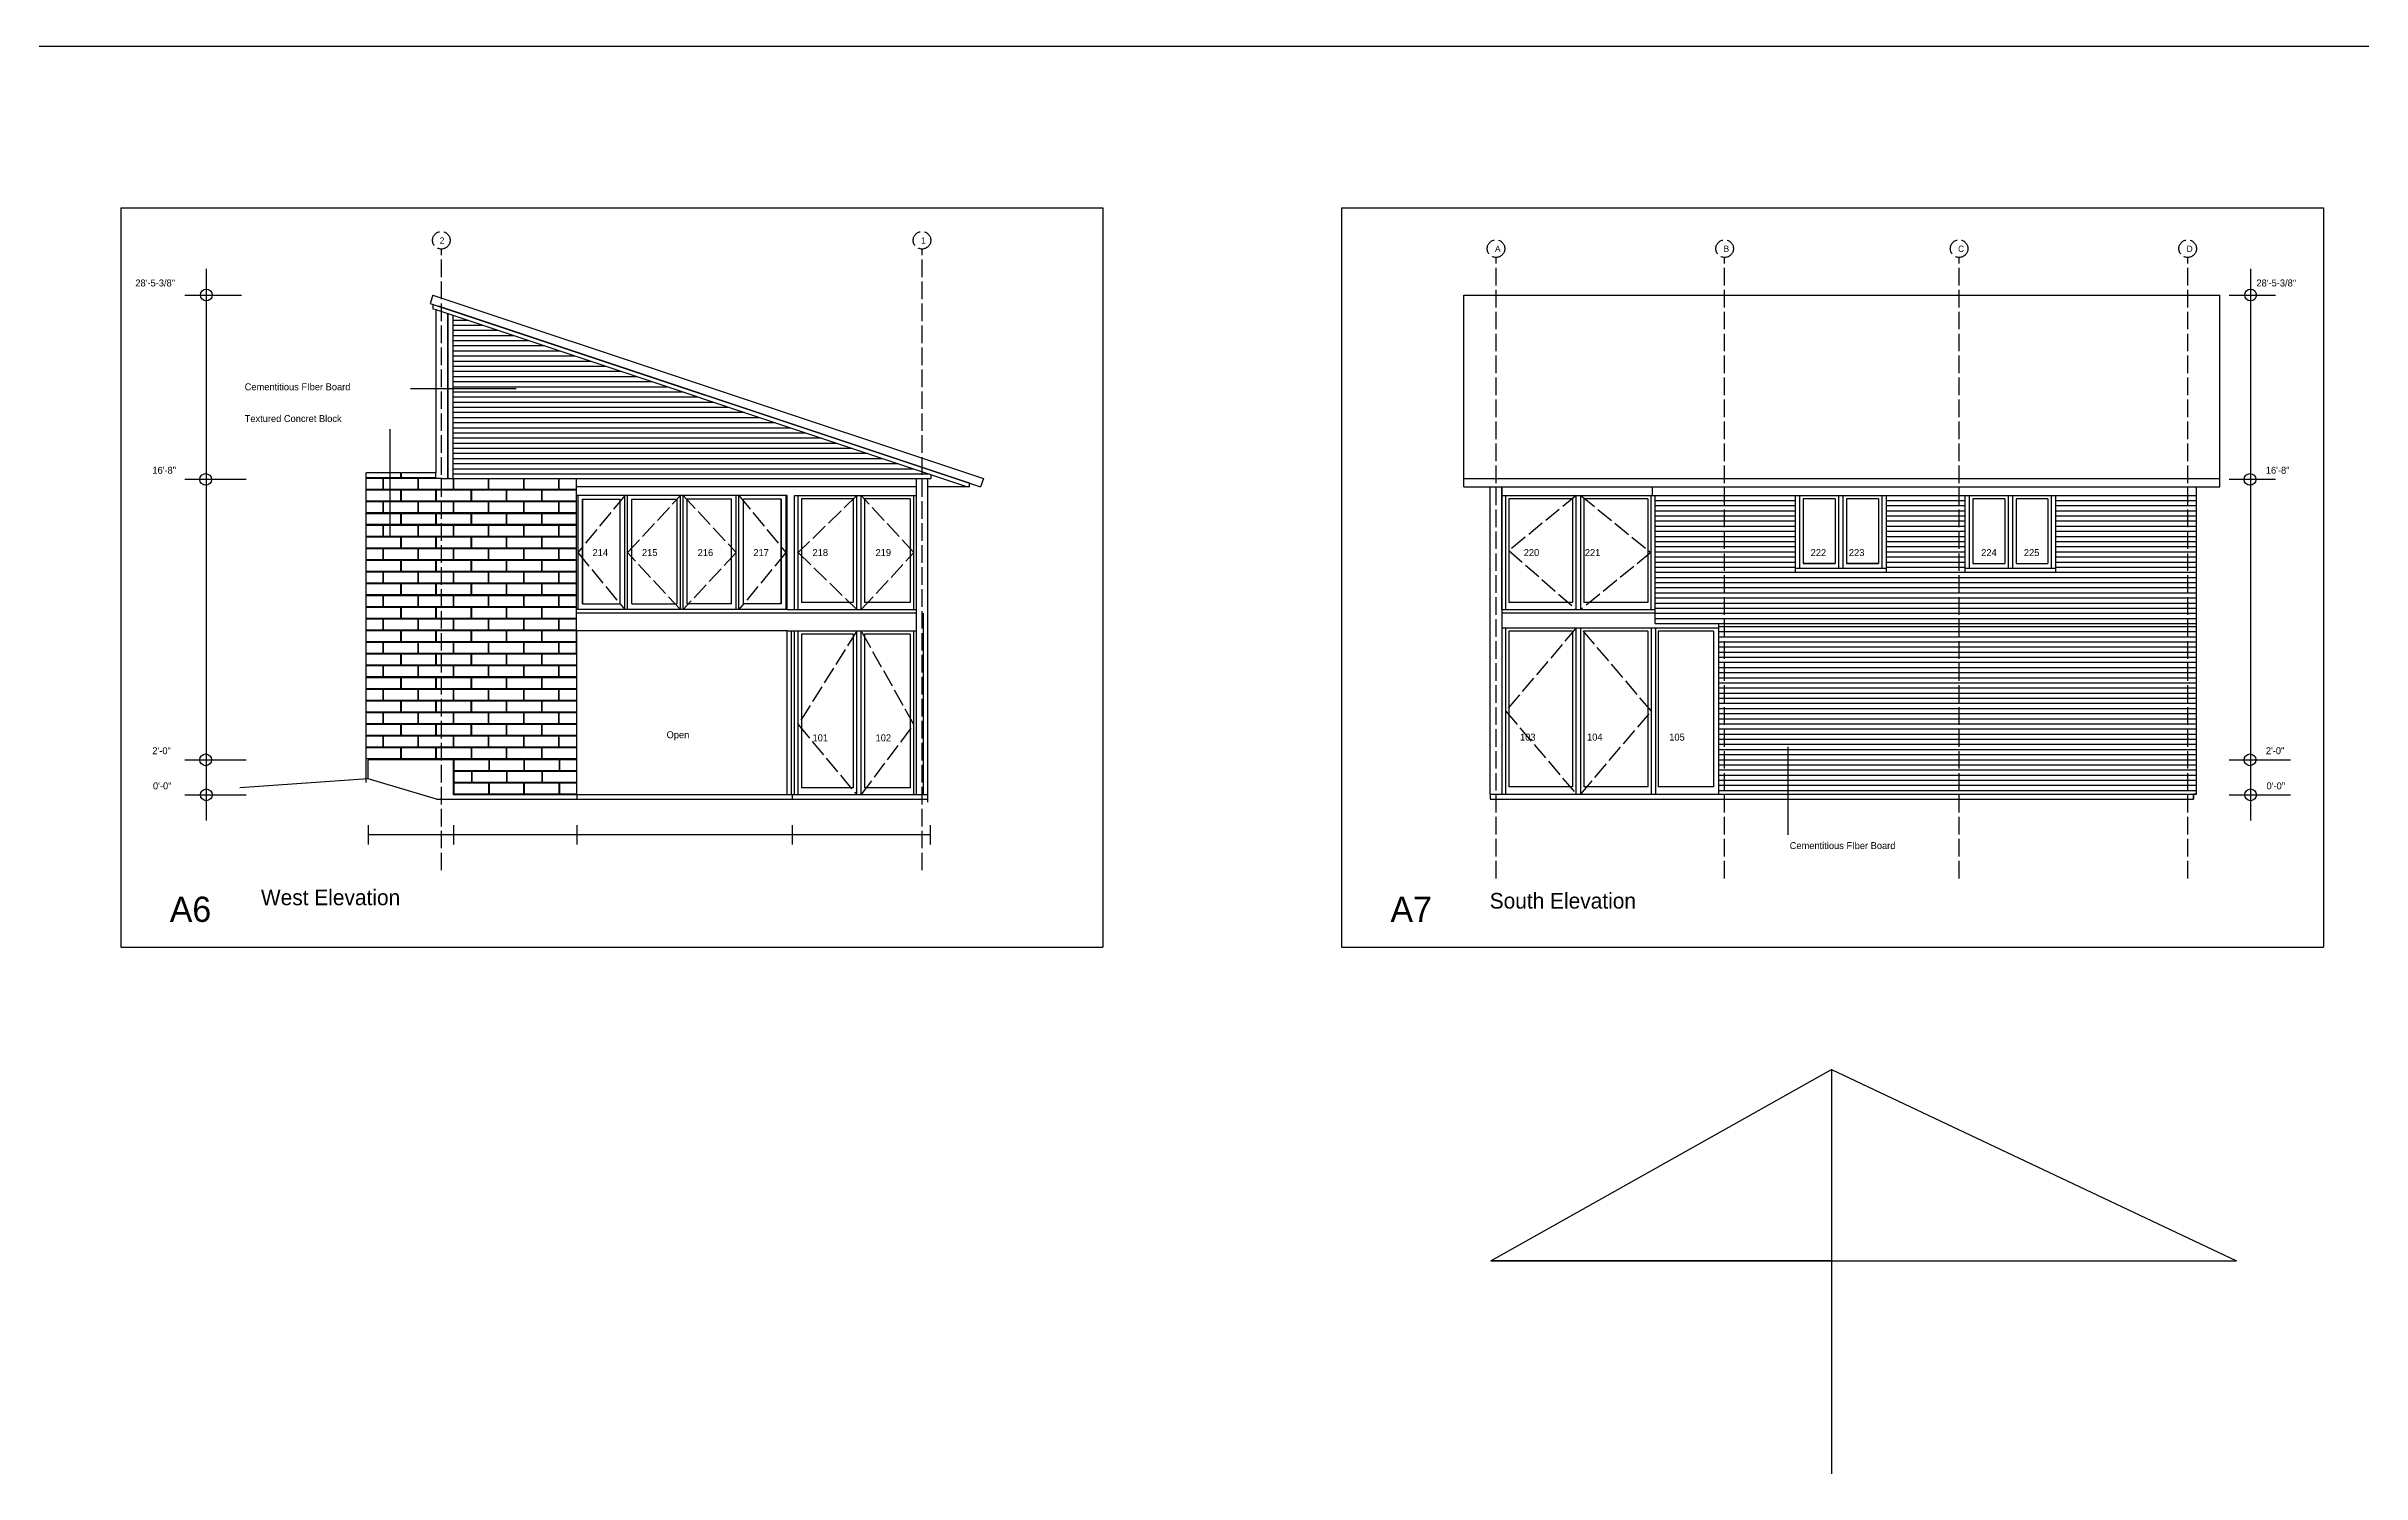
# Model space of a CAD drawing. Header units: inches. Extents: x 1267 to 6358, y -2516 to 4336.
# Drawn here: x 3754 to 5334, y 364 to 1339 of the extents above; entities that cross this region are included whole.
import ezdxf

# ---------------------------------------------------------------- set-up
doc = ezdxf.new("R2010")
doc.units = ezdxf.units.IN
doc.header["$MEASUREMENT"] = 0
doc.linetypes.add('ACAD_ISO02W100', pattern=[15, 12, -3])
for name, color, linetype in [('blocks', 251, 'Continuous'), ('const', 7, 'Continuous'), ('e1', 7, 'Continuous'), ('e2', 251, 'Continuous'), ('glassSwing', 172, 'ACAD_ISO02W100'), ('grid', 252, 'ACAD_ISO02W100'), ('walls', 7, 'Continuous')]:
    doc.layers.add(name, color=color, linetype=linetype)

msp = doc.modelspace()

# ---------------------------------------------------------------- linework, layer by layer
for p, q in [((3804.6, 1228.4), (4474.8, 1228.4)), ((3804.6, 1228.4), (3804.6, 723.4)), ((4474.8, 1228.4), (4474.8, 723.4)), ((4637.6, 1228.4), (5307.7, 1228.4)), ((4637.6, 1228.4), (4637.6, 723.4)), ((5307.7, 1228.4), (5307.7, 723.4)), ((4739, 828), (4739, 824.5)), ((5219, 824.5), (5219, 828)), ((3804.6, 723.4), (4474.8, 723.4)), ((4637.6, 723.4), (5307.7, 723.4))]:
    msp.add_line(p, q)
at = {"layer": 'blocks'}
for p, q in [((3995.6, 1044), (3972.1, 1044)), ((3983.3, 1043.5), (3972.1, 1043.5)), ((3983.3, 1043.5), (3983.3, 1036)), ((3983.8, 1036), (3983.8, 1043.5)), ((4007.3, 1043.5), (3983.8, 1043.5)), ((3995.6, 1044), (3995.6, 1047.5)), ((3996.1, 1044), (3996.1, 1047.5)), ((4019.6, 1044), (3996.1, 1044)), ((4007.3, 1043.5), (4007.3, 1036)), ((4007.8, 1036), (4007.8, 1043.5)), ((4023.3, 1043.5), (4007.8, 1043.5)), ((4019.6, 1044), (4019.6, 1047.5)), ((4031.3, 1043.5), (4031.3, 1036)), ((4031.8, 1036), (4031.8, 1043.5)), ((4055.3, 1043.5), (4055.3, 1036)), ((4055.8, 1036), (4055.8, 1043.5)), ((4079.3, 1043.5), (4079.3, 1036)), ((4079.8, 1036), (4079.8, 1043.5)), ((4103.3, 1043.5), (4103.3, 1036)), ((4103.8, 1036), (4103.8, 1043.5)), ((3983.3, 1036), (3972.1, 1036)), ((3995.6, 1035.5), (3972.1, 1035.5)), ((3995.6, 1028), (3972.1, 1028)), ((3983.3, 1027.5), (3972.1, 1027.5)), ((3983.3, 1027.5), (3983.3, 1020)), ((4007.3, 1036), (3983.8, 1036)), ((3983.8, 1020), (3983.8, 1027.5)), ((4007.3, 1027.5), (3983.8, 1027.5)), ((3995.6, 1028), (3995.6, 1035.5)), ((3996.1, 1028), (3996.1, 1035.5)), ((4019.6, 1035.5), (3996.1, 1035.5)), ((4019.6, 1028), (3996.1, 1028)), ((4007.3, 1027.5), (4007.3, 1020)), ((4031.3, 1036), (4007.8, 1036)), ((4031.3, 1027.5), (4007.8, 1027.5)), ((4007.8, 1020), (4007.8, 1027.5)), ((4019.6, 1028), (4019.6, 1035.5)), ((4043.6, 1035.5), (4020.1, 1035.5)), ((4020.1, 1028), (4020.1, 1035.5)), ((4043.6, 1028), (4020.1, 1028)), ((4031.3, 1027.5), (4031.3, 1020)), ((4055.3, 1036), (4031.8, 1036)), ((4031.8, 1020), (4031.8, 1027.5)), ((4055.3, 1027.5), (4031.8, 1027.5)), ((4043.6, 1028), (4043.6, 1035.5)), ((4044.1, 1028), (4044.1, 1035.5)), ((4067.6, 1035.5), (4044.1, 1035.5)), ((4067.6, 1028), (4044.1, 1028)), ((4055.3, 1027.5), (4055.3, 1020)), ((4079.3, 1036), (4055.8, 1036)), ((4079.3, 1027.5), (4055.8, 1027.5)), ((4055.8, 1020), (4055.8, 1027.5)), ((4067.6, 1035.5), (4067.6, 1028)), ((4091.6, 1035.5), (4068.1, 1035.5)), ((4068.1, 1028), (4068.1, 1035.5)), ((4091.6, 1028), (4068.1, 1028)), ((4079.3, 1027.5), (4079.3, 1020)), ((4103.3, 1036), (4079.8, 1036)), ((4103.3, 1027.5), (4079.8, 1027.5)), ((4079.8, 1020), (4079.8, 1027.5)), ((4091.6, 1035.5), (4091.6, 1028)), ((4092.1, 1028), (4092.1, 1035.5)), ((4115.6, 1035.5), (4092.1, 1035.5)), ((4115.6, 1028), (4092.1, 1028)), ((4103.3, 1027.5), (4103.3, 1020)), ((4115.6, 1036), (4103.8, 1036)), ((4115.6, 1027.5), (4103.8, 1027.5)), ((4103.8, 1020), (4103.8, 1027.5)), ((3983.3, 1020), (3972.1, 1020)), ((3995.6, 1019.5), (3972.1, 1019.5)), ((3995.6, 1012), (3972.1, 1012)), ((3983.3, 1011.5), (3972.1, 1011.5)), ((3983.3, 1011.5), (3983.3, 1004)), ((4007.3, 1020), (3983.8, 1020)), ((3983.8, 1004), (3983.8, 1011.5)), ((4007.3, 1011.5), (3983.8, 1011.5)), ((3995.6, 1012), (3995.6, 1019.5)), ((3996.1, 1012), (3996.1, 1019.5)), ((4019.6, 1019.5), (3996.1, 1019.5)), ((4019.6, 1012), (3996.1, 1012)), ((4007.3, 1011.5), (4007.3, 1004)), ((4031.3, 1020), (4007.8, 1020)), ((4031.3, 1011.5), (4007.8, 1011.5)), ((4007.8, 1004), (4007.8, 1011.5)), ((4019.6, 1012), (4019.6, 1019.5)), ((4043.6, 1019.5), (4020.1, 1019.5)), ((4020.1, 1012), (4020.1, 1019.5)), ((4043.6, 1012), (4020.1, 1012)), ((4031.3, 1011.5), (4031.3, 1004)), ((4055.3, 1020), (4031.8, 1020)), ((4031.8, 1004), (4031.8, 1011.5)), ((4055.3, 1011.5), (4031.8, 1011.5)), ((4043.6, 1012), (4043.6, 1019.5)), ((4044.1, 1012), (4044.1, 1019.5)), ((4067.6, 1019.5), (4044.1, 1019.5)), ((4067.6, 1012), (4044.1, 1012)), ((4055.3, 1011.5), (4055.3, 1004)), ((4079.3, 1020), (4055.8, 1020)), ((4079.3, 1011.5), (4055.8, 1011.5)), ((4055.8, 1004), (4055.8, 1011.5)), ((4067.6, 1019.5), (4067.6, 1012)), ((4091.6, 1019.5), (4068.1, 1019.5)), ((4068.1, 1012), (4068.1, 1019.5)), ((4091.6, 1012), (4068.1, 1012)), ((4079.3, 1011.5), (4079.3, 1004)), ((4103.3, 1020), (4079.8, 1020)), ((4103.3, 1011.5), (4079.8, 1011.5)), ((4079.8, 1004), (4079.8, 1011.5)), ((4091.6, 1019.5), (4091.6, 1012)), ((4092.1, 1012), (4092.1, 1019.5)), ((4115.6, 1019.5), (4092.1, 1019.5)), ((4115.6, 1012), (4092.1, 1012)), ((4103.3, 1011.5), (4103.3, 1004)), ((4115.6, 1020), (4103.8, 1020)), ((4115.6, 1011.5), (4103.8, 1011.5)), ((4103.8, 1004), (4103.8, 1011.5)), ((3983.3, 1004), (3972.1, 1004)), ((3995.6, 1003.5), (3972.1, 1003.5)), ((3995.6, 996), (3972.1, 996)), ((3983.3, 995.5), (3972.1, 995.5)), ((3983.3, 995.5), (3983.3, 988)), ((4007.3, 1004), (3983.8, 1004)), ((3983.8, 988), (3983.8, 995.5)), ((4007.3, 995.5), (3983.8, 995.5)), ((3995.6, 996), (3995.6, 1003.5)), ((3996.1, 996), (3996.1, 1003.5)), ((4019.6, 1003.5), (3996.1, 1003.5)), ((4019.6, 996), (3996.1, 996)), ((4007.3, 995.5), (4007.3, 988)), ((4031.3, 1004), (4007.8, 1004)), ((4031.3, 995.5), (4007.8, 995.5)), ((4007.8, 988), (4007.8, 995.5)), ((4019.6, 996), (4019.6, 1003.5)), ((4043.6, 1003.5), (4020.1, 1003.5)), ((4020.1, 996), (4020.1, 1003.5)), ((4043.6, 996), (4020.1, 996)), ((4031.3, 995.5), (4031.3, 988)), ((4055.3, 1004), (4031.8, 1004)), ((4031.8, 988), (4031.8, 995.5)), ((4055.3, 995.5), (4031.8, 995.5)), ((4043.6, 996), (4043.6, 1003.5)), ((4044.1, 996), (4044.1, 1003.5)), ((4067.6, 1003.5), (4044.1, 1003.5)), ((4067.6, 996), (4044.1, 996)), ((4055.3, 995.5), (4055.3, 988)), ((4079.3, 1004), (4055.8, 1004)), ((4079.3, 995.5), (4055.8, 995.5)), ((4055.8, 988), (4055.8, 995.5)), ((4067.6, 1003.5), (4067.6, 996)), ((4068.1, 996), (4068.1, 1003.5)), ((4091.6, 1003.5), (4068.1, 1003.5)), ((4091.6, 996), (4068.1, 996)), ((4079.3, 995.5), (4079.3, 988)), ((4103.3, 1004), (4079.8, 1004)), ((4103.3, 995.5), (4079.8, 995.5)), ((4079.8, 988), (4079.8, 995.5)), ((4091.6, 1003.5), (4091.6, 996)), ((4092.1, 996), (4092.1, 1003.5)), ((4115.6, 1003.5), (4092.1, 1003.5)), ((4115.6, 996), (4092.1, 996)), ((4103.3, 995.5), (4103.3, 988)), ((4115.6, 1004), (4103.8, 1004)), ((4115.6, 995.5), (4103.8, 995.5)), ((4103.8, 988), (4103.8, 995.5)), ((3983.3, 988), (3972.1, 988)), ((3995.6, 987.5), (3972.1, 987.5)), ((3995.6, 980), (3972.1, 980)), ((4007.3, 988), (3983.8, 988)), ((3995.6, 980), (3995.6, 987.5)), ((3996.1, 980), (3996.1, 987.5)), ((4019.6, 987.5), (3996.1, 987.5)), ((4019.6, 980), (3996.1, 980)), ((4031.3, 988), (4007.8, 988)), ((4019.6, 980), (4019.6, 987.5)), ((4043.6, 987.5), (4020.1, 987.5)), ((4020.1, 980), (4020.1, 987.5)), ((4043.6, 980), (4020.1, 980)), ((4055.3, 988), (4031.8, 988)), ((4043.6, 980), (4043.6, 987.5)), ((4044.1, 980), (4044.1, 987.5)), ((4067.6, 987.5), (4044.1, 987.5)), ((4067.6, 980), (4044.1, 980)), ((4079.3, 988), (4055.8, 988)), ((4067.6, 987.5), (4067.6, 980)), ((4091.6, 987.5), (4068.1, 987.5)), ((4068.1, 980), (4068.1, 987.5)), ((4091.6, 980), (4068.1, 980)), ((4103.3, 988), (4079.8, 988)), ((4091.6, 987.5), (4091.6, 980)), ((4092.1, 980), (4092.1, 987.5)), ((4115.6, 987.5), (4092.1, 987.5)), ((4115.6, 980), (4092.1, 980)), ((4115.6, 988), (4103.8, 988)), ((3983.3, 979.5), (3972.1, 979.5)), ((3983.3, 972), (3972.1, 972)), ((3995.6, 971.5), (3972.1, 971.5)), ((3995.6, 964), (3972.1, 964)), ((3983.3, 979.5), (3983.3, 972)), ((3983.8, 972), (3983.8, 979.5)), ((4007.3, 979.5), (3983.8, 979.5)), ((4007.3, 972), (3983.8, 972)), ((3995.6, 964), (3995.6, 971.5)), ((4019.6, 971.5), (3996.1, 971.5)), ((3996.1, 964), (3996.1, 971.5)), ((4019.6, 964), (3996.1, 964)), ((4007.3, 979.5), (4007.3, 972)), ((4031.3, 979.5), (4007.8, 979.5)), ((4007.8, 972), (4007.8, 979.5)), ((4031.3, 972), (4007.8, 972)), ((4019.6, 964), (4019.6, 971.5)), ((4043.6, 971.5), (4020.1, 971.5)), ((4020.1, 964), (4020.1, 971.5)), ((4043.6, 964), (4020.1, 964)), ((4031.3, 979.5), (4031.3, 972)), ((4031.8, 972), (4031.8, 979.5)), ((4055.3, 979.5), (4031.8, 979.5)), ((4055.3, 972), (4031.8, 972)), ((4043.6, 964), (4043.6, 971.5)), ((4067.6, 971.5), (4044.1, 971.5)), ((4044.1, 964), (4044.1, 971.5)), ((4067.6, 964), (4044.1, 964)), ((4055.3, 979.5), (4055.3, 972)), ((4079.3, 979.5), (4055.8, 979.5)), ((4055.8, 972), (4055.8, 979.5)), ((4079.3, 972), (4055.8, 972)), ((4067.6, 971.5), (4067.6, 964)), ((4091.6, 971.5), (4068.1, 971.5)), ((4068.1, 964), (4068.1, 971.5)), ((4091.6, 964), (4068.1, 964)), ((4079.3, 979.5), (4079.3, 972)), ((4103.3, 979.5), (4079.8, 979.5)), ((4079.8, 972), (4079.8, 979.5)), ((4103.3, 972), (4079.8, 972)), ((4091.6, 971.5), (4091.6, 964)), ((4115.6, 971.5), (4092.1, 971.5)), ((4092.1, 964), (4092.1, 971.5)), ((4115.6, 964), (4092.1, 964)), ((4103.3, 979.5), (4103.3, 972)), ((4115.6, 979.5), (4103.8, 979.5)), ((4103.8, 972), (4103.8, 979.5)), ((4115.6, 972), (4103.8, 972)), ((3983.3, 963.5), (3972.1, 963.5)), ((3983.3, 956), (3972.1, 956)), ((3995.6, 955.5), (3972.1, 955.5)), ((3983.3, 963.5), (3983.3, 956)), ((3983.8, 956), (3983.8, 963.5)), ((4007.3, 963.5), (3983.8, 963.5)), ((4007.3, 956), (3983.8, 956)), ((3995.6, 948), (3995.6, 955.5)), ((3996.1, 948), (3996.1, 955.5)), ((4019.6, 955.5), (3996.1, 955.5)), ((4007.3, 963.5), (4007.3, 956)), ((4031.3, 963.5), (4007.8, 963.5)), ((4007.8, 956), (4007.8, 963.5)), ((4031.3, 956), (4007.8, 956)), ((4019.6, 948), (4019.6, 955.5)), ((4043.6, 955.5), (4020.1, 955.5)), ((4020.1, 948), (4020.1, 955.5)), ((4031.3, 963.5), (4031.3, 956)), ((4031.8, 956), (4031.8, 963.5)), ((4055.3, 963.5), (4031.8, 963.5)), ((4055.3, 956), (4031.8, 956)), ((4043.6, 948), (4043.6, 955.5)), ((4044.1, 948), (4044.1, 955.5)), ((4067.6, 955.5), (4044.1, 955.5)), ((4055.3, 963.5), (4055.3, 956)), ((4079.3, 963.5), (4055.8, 963.5)), ((4055.8, 956), (4055.8, 963.5)), ((4079.3, 956), (4055.8, 956)), ((4067.6, 955.5), (4067.6, 948)), ((4091.6, 955.5), (4068.1, 955.5)), ((4068.1, 948), (4068.1, 955.5)), ((4079.3, 963.5), (4079.3, 956)), ((4103.3, 963.5), (4079.8, 963.5)), ((4079.8, 956), (4079.8, 963.5)), ((4103.3, 956), (4079.8, 956)), ((4091.6, 955.5), (4091.6, 948)), ((4092.1, 948), (4092.1, 955.5)), ((4115.6, 955.5), (4092.1, 955.5)), ((4103.3, 963.5), (4103.3, 956)), ((4115.6, 963.5), (4103.8, 963.5)), ((4103.8, 956), (4103.8, 963.5)), ((4115.6, 956), (4103.8, 956)), ((3995.6, 948), (3972.1, 948)), ((3983.3, 947.5), (3972.1, 947.5)), ((3983.3, 940), (3972.1, 940)), ((3995.6, 939.5), (3972.1, 939.5)), ((3983.3, 947.5), (3983.3, 940)), ((3983.8, 940), (3983.8, 947.5)), ((4007.3, 947.5), (3983.8, 947.5)), ((4007.3, 940), (3983.8, 940)), ((3995.6, 932), (3995.6, 939.5)), ((4019.6, 948), (3996.1, 948)), ((3996.1, 932), (3996.1, 939.5)), ((4019.6, 939.5), (3996.1, 939.5)), ((4007.3, 947.5), (4007.3, 940)), ((4031.3, 947.5), (4007.8, 947.5)), ((4007.8, 940), (4007.8, 947.5)), ((4031.3, 940), (4007.8, 940)), ((4019.6, 932), (4019.6, 939.5)), ((4043.6, 948), (4020.1, 948)), ((4043.6, 939.5), (4020.1, 939.5)), ((4020.1, 932), (4020.1, 939.5)), ((4031.3, 947.5), (4031.3, 940)), ((4031.8, 940), (4031.8, 947.5)), ((4055.3, 947.5), (4031.8, 947.5)), ((4055.3, 940), (4031.8, 940)), ((4043.6, 932), (4043.6, 939.5)), ((4067.6, 948), (4044.1, 948)), ((4044.1, 932), (4044.1, 939.5)), ((4067.6, 939.5), (4044.1, 939.5)), ((4055.3, 947.5), (4055.3, 940)), ((4055.8, 940), (4055.8, 947.5)), ((4079.3, 947.5), (4055.8, 947.5)), ((4079.3, 940), (4055.8, 940)), ((4067.6, 939.5), (4067.6, 932)), ((4091.6, 948), (4068.1, 948)), ((4068.1, 932), (4068.1, 939.5)), ((4091.6, 939.5), (4068.1, 939.5)), ((4079.3, 947.5), (4079.3, 940)), ((4103.3, 947.5), (4079.8, 947.5)), ((4079.8, 940), (4079.8, 947.5)), ((4103.3, 940), (4079.8, 940)), ((4091.6, 939.5), (4091.6, 932)), ((4115.6, 948), (4092.1, 948)), ((4092.1, 932), (4092.1, 939.5)), ((4115.6, 939.5), (4092.1, 939.5)), ((4103.3, 947.5), (4103.3, 940)), ((4103.8, 940), (4103.8, 947.5)), ((4115.6, 947.5), (4103.8, 947.5)), ((4115.6, 940), (4103.8, 940)), ((3995.6, 932), (3972.1, 932)), ((3983.3, 931.5), (3972.1, 931.5)), ((3983.3, 924), (3972.1, 924)), ((3995.6, 923.5), (3972.1, 923.5)), ((3983.3, 931.5), (3983.3, 924)), ((4007.3, 931.5), (3983.8, 931.5)), ((3983.8, 924), (3983.8, 931.5)), ((4007.3, 924), (3983.8, 924)), ((3995.6, 916), (3995.6, 923.5)), ((4019.6, 932), (3996.1, 932)), ((3996.1, 916), (3996.1, 923.5)), ((4019.6, 923.5), (3996.1, 923.5)), ((4007.3, 931.5), (4007.3, 924)), ((4007.8, 924), (4007.8, 931.5)), ((4031.3, 931.5), (4007.8, 931.5)), ((4031.3, 924), (4007.8, 924)), ((4019.6, 916), (4019.6, 923.5)), ((4043.6, 932), (4020.1, 932)), ((4020.1, 916), (4020.1, 923.5)), ((4043.6, 923.5), (4020.1, 923.5)), ((4031.3, 931.5), (4031.3, 924)), ((4055.3, 931.5), (4031.8, 931.5)), ((4031.8, 924), (4031.8, 931.5)), ((4055.3, 924), (4031.8, 924)), ((4043.6, 916), (4043.6, 923.5)), ((4067.6, 932), (4044.1, 932)), ((4044.1, 916), (4044.1, 923.5)), ((4067.6, 923.5), (4044.1, 923.5)), ((4055.3, 931.5), (4055.3, 924)), ((4079.3, 931.5), (4055.8, 931.5)), ((4055.8, 924), (4055.8, 931.5)), ((4079.3, 924), (4055.8, 924)), ((4067.6, 923.5), (4067.6, 916)), ((4091.6, 932), (4068.1, 932)), ((4068.1, 916), (4068.1, 923.5)), ((4091.6, 923.5), (4068.1, 923.5)), ((4079.3, 931.5), (4079.3, 924)), ((4079.8, 924), (4079.8, 931.5)), ((4103.3, 931.5), (4079.8, 931.5)), ((4103.3, 924), (4079.8, 924)), ((4091.6, 923.5), (4091.6, 916)), ((4115.6, 932), (4092.1, 932)), ((4092.1, 916), (4092.1, 923.5)), ((4115.6, 923.5), (4092.1, 923.5)), ((4103.3, 931.5), (4103.3, 924)), ((4115.6, 931.5), (4103.8, 931.5)), ((4103.8, 924), (4103.8, 931.5)), ((4115.6, 924), (4103.8, 924)), ((3995.6, 916), (3972.1, 916)), ((3983.3, 915.5), (3972.1, 915.5)), ((3983.3, 908), (3972.1, 908)), ((3995.6, 907.5), (3972.1, 907.5)), ((3983.3, 915.5), (3983.3, 908)), ((3983.8, 908), (3983.8, 915.5)), ((4007.3, 915.5), (3983.8, 915.5)), ((4007.3, 908), (3983.8, 908)), ((3995.6, 900), (3995.6, 907.5)), ((4019.6, 916), (3996.1, 916)), ((3996.1, 900), (3996.1, 907.5)), ((4019.6, 907.5), (3996.1, 907.5)), ((4007.3, 915.5), (4007.3, 908)), ((4031.3, 915.5), (4007.8, 915.5)), ((4007.8, 908), (4007.8, 915.5)), ((4031.3, 908), (4007.8, 908)), ((4019.6, 900), (4019.6, 907.5)), ((4043.6, 916), (4020.1, 916)), ((4043.6, 907.5), (4020.1, 907.5)), ((4020.1, 900), (4020.1, 907.5)), ((4031.3, 915.5), (4031.3, 908)), ((4031.8, 908), (4031.8, 915.5)), ((4055.3, 915.5), (4031.8, 915.5)), ((4055.3, 908), (4031.8, 908)), ((4043.6, 900), (4043.6, 907.5)), ((4067.6, 916), (4044.1, 916)), ((4044.1, 900), (4044.1, 907.5)), ((4067.6, 907.5), (4044.1, 907.5)), ((4055.3, 915.5), (4055.3, 908)), ((4055.8, 908), (4055.8, 915.5)), ((4079.3, 915.5), (4055.8, 915.5)), ((4079.3, 908), (4055.8, 908)), ((4067.6, 907.5), (4067.6, 900)), ((4091.6, 916), (4068.1, 916)), ((4091.6, 907.5), (4068.1, 907.5)), ((4068.1, 900), (4068.1, 907.5)), ((4079.3, 915.5), (4079.3, 908)), ((4103.3, 915.5), (4079.8, 915.5)), ((4079.8, 908), (4079.8, 915.5)), ((4103.3, 908), (4079.8, 908)), ((4091.6, 907.5), (4091.6, 900)), ((4115.6, 916), (4092.1, 916)), ((4092.1, 900), (4092.1, 907.5)), ((4115.6, 907.5), (4092.1, 907.5)), ((4103.3, 915.5), (4103.3, 908)), ((4103.8, 908), (4103.8, 915.5)), ((4115.6, 915.5), (4103.8, 915.5)), ((4115.6, 908), (4103.8, 908)), ((3995.6, 900), (3972.1, 900)), ((3983.3, 899.5), (3972.1, 899.5)), ((3983.3, 892), (3972.1, 892)), ((3995.6, 891.5), (3972.1, 891.5)), ((3983.3, 899.5), (3983.3, 892)), ((3983.8, 892), (3983.8, 899.5)), ((4007.3, 899.5), (3983.8, 899.5)), ((4007.3, 892), (3983.8, 892)), ((3995.6, 884), (3995.6, 891.5)), ((4019.6, 900), (3996.1, 900)), ((3996.1, 884), (3996.1, 891.5)), ((4019.6, 891.5), (3996.1, 891.5)), ((4007.3, 899.5), (4007.3, 892)), ((4031.3, 899.5), (4007.8, 899.5)), ((4007.8, 892), (4007.8, 899.5)), ((4031.3, 892), (4007.8, 892)), ((4019.6, 884), (4019.6, 891.5)), ((4043.6, 900), (4020.1, 900)), ((4043.6, 891.5), (4020.1, 891.5)), ((4020.1, 884), (4020.1, 891.5)), ((4031.3, 899.5), (4031.3, 892)), ((4031.8, 892), (4031.8, 899.5)), ((4055.3, 899.5), (4031.8, 899.5)), ((4055.3, 892), (4031.8, 892)), ((4043.6, 884), (4043.6, 891.5)), ((4067.6, 900), (4044.1, 900)), ((4044.1, 884), (4044.1, 891.5)), ((4067.6, 891.5), (4044.1, 891.5)), ((4055.3, 899.5), (4055.3, 892)), ((4079.3, 899.5), (4055.8, 899.5)), ((4055.8, 892), (4055.8, 899.5)), ((4079.3, 892), (4055.8, 892)), ((4067.6, 891.5), (4067.6, 884)), ((4091.6, 900), (4068.1, 900)), ((4091.6, 891.5), (4068.1, 891.5)), ((4068.1, 884), (4068.1, 891.5)), ((4079.3, 899.5), (4079.3, 892)), ((4103.3, 899.5), (4079.8, 899.5)), ((4079.8, 892), (4079.8, 899.5)), ((4103.3, 892), (4079.8, 892)), ((4091.6, 891.5), (4091.6, 884)), ((4115.6, 900), (4092.1, 900)), ((4092.1, 884), (4092.1, 891.5)), ((4115.6, 891.5), (4092.1, 891.5)), ((4103.3, 899.5), (4103.3, 892)), ((4115.6, 899.5), (4103.8, 899.5)), ((4103.8, 892), (4103.8, 899.5)), ((4115.6, 892), (4103.8, 892)), ((3995.6, 884), (3972.1, 884)), ((3983.3, 883.5), (3972.1, 883.5)), ((3983.3, 876), (3972.1, 876)), ((3995.6, 875.5), (3972.1, 875.5)), ((3983.3, 883.5), (3983.3, 876)), ((4007.3, 883.5), (3983.8, 883.5)), ((3983.8, 876), (3983.8, 883.5)), ((4007.3, 876), (3983.8, 876)), ((3995.6, 868), (3995.6, 875.5)), ((4019.6, 884), (3996.1, 884)), ((3996.1, 868), (3996.1, 875.5)), ((4019.6, 875.5), (3996.1, 875.5)), ((4007.3, 883.5), (4007.3, 876)), ((4031.3, 883.5), (4007.8, 883.5)), ((4007.8, 876), (4007.8, 883.5)), ((4031.3, 876), (4007.8, 876)), ((4019.6, 868), (4019.6, 875.5)), ((4043.6, 884), (4020.1, 884)), ((4043.6, 875.5), (4020.1, 875.5)), ((4020.1, 868), (4020.1, 875.5)), ((4031.3, 883.5), (4031.3, 876)), ((4031.8, 876), (4031.8, 883.5)), ((4055.3, 883.5), (4031.8, 883.5)), ((4055.3, 876), (4031.8, 876)), ((4043.6, 868), (4043.6, 875.5)), ((4067.6, 884), (4044.1, 884)), ((4044.1, 868), (4044.1, 875.5)), ((4067.6, 875.5), (4044.1, 875.5)), ((4055.3, 883.5), (4055.3, 876)), ((4079.3, 883.5), (4055.8, 883.5)), ((4055.8, 876), (4055.8, 883.5)), ((4079.3, 876), (4055.8, 876)), ((4067.6, 875.5), (4067.6, 868)), ((4091.6, 884), (4068.1, 884)), ((4091.6, 875.5), (4068.1, 875.5)), ((4068.1, 868), (4068.1, 875.5)), ((4079.3, 883.5), (4079.3, 876)), ((4103.3, 883.5), (4079.8, 883.5)), ((4079.8, 876), (4079.8, 883.5)), ((4103.3, 876), (4079.8, 876)), ((4091.6, 875.5), (4091.6, 868)), ((4115.6, 884), (4092.1, 884)), ((4092.1, 868), (4092.1, 875.5)), ((4115.6, 875.5), (4092.1, 875.5)), ((4103.3, 883.5), (4103.3, 876)), ((4115.6, 883.5), (4103.8, 883.5)), ((4103.8, 876), (4103.8, 883.5)), ((4115.6, 876), (4103.8, 876)), ((3995.6, 868), (3972.1, 868)), ((3983.3, 867.5), (3972.1, 867.5)), ((3983.3, 860), (3972.1, 860)), ((3995.6, 859.5), (3972.1, 859.5)), ((3983.3, 867.5), (3983.3, 860)), ((3983.8, 860), (3983.8, 867.5)), ((4007.3, 867.5), (3983.8, 867.5)), ((4007.3, 860), (3983.8, 860)), ((3995.6, 852), (3995.6, 859.5)), ((4019.6, 868), (3996.1, 868)), ((3996.1, 852), (3996.1, 859.5)), ((4019.6, 859.5), (3996.1, 859.5)), ((4007.3, 867.5), (4007.3, 860)), ((4031.3, 867.5), (4007.8, 867.5)), ((4007.8, 860), (4007.8, 867.5)), ((4031.3, 860), (4007.8, 860)), ((4019.6, 852), (4019.6, 859.5)), ((4043.6, 868), (4020.1, 868)), ((4043.6, 859.5), (4020.1, 859.5)), ((4020.1, 852), (4020.1, 859.5)), ((4031.3, 867.5), (4031.3, 860)), ((4031.8, 860), (4031.8, 867.5)), ((4055.3, 867.5), (4031.8, 867.5)), ((4055.3, 860), (4031.8, 860)), ((4043.6, 859.5), (4043.6, 852)), ((4067.6, 868), (4044.1, 868)), ((4044.1, 852), (4044.1, 859.5)), ((4067.6, 859.5), (4044.1, 859.5)), ((4055.3, 867.5), (4055.3, 860)), ((4079.3, 867.5), (4055.8, 867.5)), ((4055.8, 860), (4055.8, 867.5)), ((4079.3, 860), (4055.8, 860)), ((4067.6, 859.5), (4067.6, 852)), ((4091.6, 868), (4068.1, 868)), ((4068.1, 852), (4068.1, 859.5)), ((4091.6, 859.5), (4068.1, 859.5)), ((4079.3, 867.5), (4079.3, 860)), ((4103.3, 867.5), (4079.8, 867.5)), ((4079.8, 860), (4079.8, 867.5)), ((4103.3, 860), (4079.8, 860)), ((4091.6, 859.5), (4091.6, 852)), ((4115.6, 868), (4092.1, 868)), ((4092.1, 852), (4092.1, 859.5)), ((4115.6, 859.5), (4092.1, 859.5)), ((4103.3, 867.5), (4103.3, 860)), ((4103.8, 860), (4103.8, 867.5)), ((4115.6, 867.5), (4103.8, 867.5)), ((4115.6, 860), (4103.8, 860)), ((3995.6, 852), (3972.1, 852)), ((4019.6, 852), (3996.1, 852)), ((4043.6, 852), (4020.1, 852)), ((4032.1, 844), (4032.1, 851.5)), ((4055.6, 851.5), (4032.1, 851.5)), ((4055.6, 844), (4032.1, 844)), ((4043.8, 843.5), (4032.1, 843.5)), ((4032.1, 836), (4032.1, 843.5)), ((4043.8, 843.5), (4043.8, 836)), ((4067.6, 852), (4044.1, 852)), ((4044.3, 836), (4044.3, 843.5)), ((4067.8, 843.5), (4044.3, 843.5)), ((4055.6, 851.5), (4055.6, 844)), ((4079.6, 851.5), (4056.1, 851.5)), ((4056.1, 844), (4056.1, 851.5)), ((4079.6, 844), (4056.1, 844)), ((4067.8, 843.5), (4067.8, 836)), ((4091.6, 852), (4068.1, 852)), ((4091.8, 843.5), (4068.3, 843.5)), ((4068.3, 836), (4068.3, 843.5)), ((4079.6, 851.5), (4079.6, 844)), ((4103.6, 851.5), (4080.1, 851.5)), ((4080.1, 844), (4080.1, 851.5)), ((4103.6, 844), (4080.1, 844)), ((4091.8, 843.5), (4091.8, 836)), ((4115.6, 852), (4092.1, 852)), ((4092.3, 836), (4092.3, 843.5)), ((4115.6, 843.5), (4092.3, 843.5)), ((4103.6, 851.5), (4103.6, 844)), ((4104.1, 844), (4104.1, 851.5)), ((4115.6, 851.5), (4104.1, 851.5)), ((4115.6, 844), (4104.1, 844)), ((4043.8, 836), (4032.1, 836)), ((4032.1, 828), (4032.1, 835.5)), ((4055.6, 835.5), (4032.1, 835.5)), ((4055.6, 828), (4032.1, 828)), ((4067.8, 836), (4044.3, 836)), ((4055.6, 828), (4055.6, 835.5)), ((4079.6, 835.5), (4056.1, 835.5)), ((4056.1, 828), (4056.1, 835.5)), ((4079.6, 828), (4056.1, 828)), ((4091.8, 836), (4068.3, 836)), ((4079.6, 828), (4079.6, 835.5)), ((4103.6, 835.5), (4080.1, 835.5)), ((4080.1, 828), (4080.1, 835.5)), ((4103.6, 828), (4080.1, 828)), ((4115.6, 836), (4092.3, 836)), ((4103.6, 828), (4103.6, 835.5)), ((4104.1, 828), (4104.1, 835.5)), ((4115.6, 835.5), (4104.1, 835.5)), ((4115.6, 828), (4104.1, 828))]:
    msp.add_line(p, q, dxfattribs=at)
at = {"layer": 'e1'}
for p, q in [((1267.5, 1338.7), (6357.7, 1338.7)), ((4027.8, 1155.9), (4027.8, 1043.5)), ((4023.3, 1043.5), (4357.3, 1043.5)), ((4115.6, 939.5), (4115.6, 1043.5)), ((4355.3, 1037.9), (4355.3, 1043.5)), ((4721, 1043.5), (5237, 1043.5)), ((4115.6, 923.5), (4115.6, 1027.5)), ((4383.8, 1037.9), (4355.3, 1037.9)), ((4721, 1037.8), (5237, 1037.8)), ((4747, 954), (4747, 1037.8)), ((4849.7, 1031.9), (4849.7, 1037.8)), ((4851.5, 944.5), (4851.5, 1031.9)), ((4947.4, 982.4), (5009.4, 982.4)), ((5063.1, 982.4), (5125.1, 982.4)), ((4851.5, 944.5), (5221, 944.5)), ((4895, 828), (4895, 944.5))]:
    msp.add_line(p, q, dxfattribs=at)
at = {"layer": 'e2'}
for p, q in [((3862.9, 1186.6), (3862.9, 810)), ((5257.9, 1186.6), (5257.9, 810)), ((3848.2, 1168.8), (3886.9, 1168.8)), ((4382, 1037.8), (4019.8, 1158.6)), ((4383.8, 1040.4), (4021.3, 1161.2)), ((4027.8, 1043.5), (4027.8, 1155.9)), ((4031.3, 1043.5), (4031.3, 1154.7)), ((5243.2, 1168.8), (5275, 1168.8)), ((4041.1, 1151.5), (4031.3, 1151.5)), ((4051.6, 1148), (4031.3, 1148)), ((4062.1, 1144.5), (4031.3, 1144.5)), ((4072.6, 1141), (4031.3, 1141)), ((4083.1, 1137.5), (4031.3, 1137.5)), ((4093.6, 1134), (4031.3, 1134)), ((4104.1, 1130.5), (4031.3, 1130.5)), ((4114.6, 1127), (4031.3, 1127)), ((4125.1, 1123.5), (4031.3, 1123.5)), ((4135.6, 1120), (4031.3, 1120)), ((4146.1, 1116.5), (4031.3, 1116.5)), ((4156.6, 1113), (4031.3, 1113)), ((4167.1, 1109.5), (4031.3, 1109.5)), ((4177.6, 1106), (4031.3, 1106)), ((4188.1, 1102.5), (4031.3, 1102.5)), ((4198.6, 1099), (4031.3, 1099)), ((4209.1, 1095.5), (4031.3, 1095.5)), ((4219.6, 1092), (4031.3, 1092)), ((4230.1, 1088.5), (4031.3, 1088.5)), ((4240.6, 1085), (4031.3, 1085)), ((4251.1, 1081.5), (4031.3, 1081.5)), ((4261.6, 1078), (4031.3, 1078)), ((4272.1, 1074.5), (4031.3, 1074.5)), ((4282.6, 1071), (4031.3, 1071)), ((4293.1, 1067.5), (4031.3, 1067.5)), ((4303.6, 1064), (4031.3, 1064)), ((4314.1, 1060.5), (4031.3, 1060.5)), ((3848.2, 1043), (3890.2, 1043)), ((4324.6, 1057), (4031.3, 1057)), ((4335.1, 1053.5), (4031.3, 1053.5)), ((4345.6, 1050), (4031.3, 1050)), ((4356.1, 1046.5), (4031.3, 1046.5)), ((4347.3, 1043.5), (4347.3, 827.5)), ((4357.3, 1046.1), (4357.3, 1043.5)), ((5243.2, 1043), (5275, 1043)), ((4347.3, 1037.9), (4115.6, 1037.9)), ((4259.3, 1031.9), (4115.6, 1031.9)), ((4116.4, 1031.9), (4116.4, 954)), ((4119.7, 1029.4), (4119.7, 958)), ((4119.7, 958), (4119.7, 1029.4)), ((4119.7, 1029.4), (4145.4, 1029.4)), ((4145.4, 958), (4145.4, 1029.4)), ((4148.4, 954), (4148.4, 1031.9)), ((4150.4, 954), (4150.4, 1031.9)), ((4153.4, 958), (4153.4, 1029.4)), ((4153.4, 1029.4), (4183.9, 1029.4)), ((4183.9, 1029.4), (4183.9, 958)), ((4186.4, 954), (4186.4, 1031.9)), ((4188.4, 954), (4188.4, 1031.9)), ((4190.9, 1029.4), (4190.9, 958)), ((4221.4, 1029.4), (4190.9, 1029.4)), ((4221.4, 958), (4221.4, 1029.4)), ((4224.4, 954), (4224.4, 1031.9)), ((4226.4, 954), (4226.4, 1031.9)), ((4229.4, 958), (4229.4, 1029.4)), ((4255.2, 1029.4), (4229.4, 1029.4)), ((4255.2, 958), (4255.2, 1029.4)), ((4255.2, 1029.4), (4255.2, 958)), ((4258.4, 1031.9), (4258.4, 954)), ((4259.3, 954), (4259.3, 1031.9)), ((4264.3, 1031.9), (4347.3, 1031.9)), ((4264.3, 954), (4264.3, 1031.9)), ((4266.8, 1031.9), (4345.8, 1031.9)), ((4266.8, 954), (4266.8, 1031.9)), ((4304.3, 1029.7), (4269.1, 1029.7)), ((4269.1, 1029.7), (4269.1, 958.9)), ((4304.3, 1029.7), (4304.3, 958.9)), ((4306.8, 954), (4306.8, 1031.9)), ((4309.8, 954), (4309.8, 1031.9)), ((4312.1, 1029.7), (4312.1, 958.9)), ((4343.3, 1029.7), (4312.1, 1029.7)), ((4343.3, 1029.7), (4343.3, 958.9)), ((4345.8, 954), (4345.8, 1031.9)), ((4747, 1037.8), (4747, 828)), ((4747, 1031.9), (4895, 1031.9)), ((4749.6, 954), (4749.6, 1031.9)), ((4751.8, 1029.7), (4751.8, 958.9)), ((4795.3, 1029.7), (4751.8, 1029.7)), ((4795.3, 1029.7), (4795.3, 958.9)), ((4797.8, 954), (4797.8, 1031.9)), ((4800.8, 954), (4800.8, 1031.9)), ((4803, 1029.7), (4803, 958.9)), ((4846.5, 1029.7), (4803, 1029.7)), ((4846.5, 1029.7), (4846.5, 958.9)), ((4848.7, 1031.9), (4848.7, 954)), ((4851.5, 954), (4851.5, 1031.9)), ((4851.5, 1028.5), (4947.4, 1028.5)), ((4895, 1031.9), (5055, 1031.9)), ((4947.4, 979.5), (4947.4, 1031.9)), ((4950.4, 982.4), (4950.4, 1031.9)), ((4952.7, 1029.7), (4952.7, 985.4)), ((4974.4, 1029.7), (4952.7, 1029.7)), ((4974.4, 1029.7), (4974.4, 985.4)), ((4976.9, 982.4), (4976.9, 1031.9)), ((4979.9, 982.4), (4979.9, 1031.9)), ((5003.9, 1029.7), (4982.2, 1029.7)), ((4982.2, 1029.7), (4982.2, 985.4)), ((5003.9, 1029.7), (5003.9, 985.4)), ((5006.4, 982.4), (5006.4, 1031.9)), ((5009.4, 979.5), (5009.4, 1031.9)), ((5009.4, 1028.5), (5063.1, 1028.5)), ((5055, 1031.9), (5221, 1031.9)), ((5063.1, 979.5), (5063.1, 1031.9)), ((5066.1, 982.4), (5066.1, 1031.9)), ((5068.4, 1029.7), (5068.4, 985.4)), ((5090.1, 1029.7), (5068.4, 1029.7)), ((5090.1, 1029.7), (5090.1, 985.4)), ((5092.6, 982.4), (5092.6, 1031.9)), ((5095.6, 982.4), (5095.6, 1031.9)), ((5097.9, 1029.7), (5097.9, 985.4)), ((5119.6, 1029.7), (5097.9, 1029.7)), ((5119.6, 1029.7), (5119.6, 985.4)), ((5122.1, 982.4), (5122.1, 1031.9)), ((5125.1, 979.5), (5125.1, 1031.9)), ((5125.1, 1028.5), (5221, 1028.5)), ((4851.5, 1025), (4947.4, 1025)), ((4851.5, 1021.5), (4947.4, 1021.5)), ((4851.5, 1018), (4947.4, 1018)), ((4851.5, 1014.5), (4947.4, 1014.5)), ((5009.4, 1025), (5063.1, 1025)), ((5009.4, 1021.5), (5063.1, 1021.5)), ((5009.4, 1018), (5063.1, 1018)), ((5009.4, 1014.5), (5063.1, 1014.5)), ((5125.1, 1025), (5221, 1025)), ((5125.1, 1021.5), (5221, 1021.5)), ((5125.1, 1018), (5221, 1018)), ((5125.1, 1014.5), (5221, 1014.5)), ((4851.5, 1011), (4947.4, 1011)), ((4851.5, 1007.5), (4947.4, 1007.5)), ((4851.5, 1004), (4947.4, 1004)), ((4851.5, 1000.5), (4947.4, 1000.5)), ((4851.5, 997), (4947.4, 997)), ((5009.4, 1011), (5063.1, 1011)), ((5009.4, 1007.5), (5063.1, 1007.5)), ((5009.4, 1004), (5063.1, 1004)), ((5009.4, 1000.5), (5063.1, 1000.5)), ((5009.4, 997), (5063.1, 997)), ((5125.1, 1011), (5221, 1011)), ((5125.1, 1007.5), (5221, 1007.5)), ((5125.1, 1004), (5221, 1004)), ((5125.1, 1000.5), (5221, 1000.5)), ((5125.1, 997), (5221, 997)), ((4851.5, 993.5), (4947.4, 993.5)), ((4851.5, 990), (4947.4, 990)), ((4851.5, 986.5), (4947.4, 986.5)), ((4851.5, 983), (4947.4, 983)), ((4952.7, 985.4), (4974.4, 985.4)), ((4974.4, 985.4), (4952.7, 985.4)), ((5003.9, 985.4), (4982.2, 985.4)), ((4982.2, 985.4), (5003.9, 985.4)), ((5009.4, 993.5), (5063.1, 993.5)), ((5009.4, 990), (5063.1, 990)), ((5009.4, 986.5), (5063.1, 986.5)), ((5009.4, 983), (5063.1, 983)), ((5068.4, 985.4), (5090.1, 985.4)), ((5097.9, 985.4), (5119.6, 985.4)), ((5125.1, 993.5), (5221, 993.5)), ((5125.1, 990), (5221, 990)), ((5125.1, 986.5), (5221, 986.5)), ((5125.1, 983), (5221, 983)), ((4851.5, 979.5), (4947.4, 979.5)), ((4851.5, 976), (5221, 976)), ((4851.5, 972.5), (5221, 972.5)), ((4851.5, 969), (5221, 969)), ((4851.5, 965.5), (5221, 965.5)), ((5009.4, 979.5), (5063.1, 979.5)), ((5125.1, 979.5), (5221, 979.5)), ((4259.3, 954), (4115.6, 954)), ((4347.3, 951.5), (4115.6, 951.5)), ((4119.7, 958), (4145.4, 958)), ((4153.4, 958), (4183.9, 958)), ((4221.4, 958), (4190.9, 958)), ((4255.2, 958), (4229.4, 958)), ((4259.3, 954), (4347.3, 954)), ((4266.8, 954), (4347.3, 954)), ((4304.3, 958.9), (4269.1, 958.9)), ((4343.3, 958.9), (4312.1, 958.9)), ((4352.3, 827.5), (4352.3, 951.5)), ((4747, 954), (4851.5, 954)), ((4851.5, 951.5), (4747, 951.5)), ((4795.3, 958.9), (4751.8, 958.9)), ((4846.5, 958.9), (4803, 958.9)), ((4851.5, 962), (5221, 962)), ((4851.5, 958.5), (5221, 958.5)), ((4851.5, 955), (5221, 955)), ((4851.5, 951.5), (5221, 951.5)), ((4259.3, 939.5), (4347.3, 939.5)), ((4262.3, 827.5), (4262.3, 939.5)), ((4264.3, 827.5), (4264.3, 939.5)), ((4266.8, 939.5), (4345.8, 939.5)), ((4266.8, 827.5), (4266.8, 939.5)), ((4304.3, 937.2), (4269.1, 937.2)), ((4269.1, 937.2), (4269.1, 832.4)), ((4304.3, 937.2), (4304.3, 832.4)), ((4306.8, 827.5), (4306.8, 939.5)), ((4309.8, 827.5), (4309.8, 939.5)), ((4312.1, 937.2), (4312.1, 832.4)), ((4343.3, 937.2), (4312.1, 937.2)), ((4343.3, 937.2), (4343.3, 832.4)), ((4345.8, 827.5), (4345.8, 939.5)), ((4747, 941.5), (4895, 941.5)), ((4749.6, 828), (4749.6, 941.5)), ((4749.6, 941.5), (4849, 941.5)), ((4751.8, 939.2), (4751.8, 832.9)), ((4795.3, 939.2), (4751.8, 939.2)), ((4795.3, 939.2), (4795.3, 832.9)), ((4797.8, 828), (4797.8, 941.5)), ((4800.8, 828), (4800.8, 941.5)), ((4803, 939.2), (4803, 832.9)), ((4846.5, 939.2), (4803, 939.2)), ((4846.5, 939.2), (4846.5, 832.9)), ((4849, 828), (4849, 941.5)), ((4851.5, 948), (5221, 948)), ((4852, 828), (4852, 941.5)), ((4891.5, 939.2), (4853.7, 939.2)), ((4853.7, 939.2), (4853.7, 832.9)), ((4891.5, 939.2), (4891.5, 832.9)), ((4895, 942.5), (5221, 942.5)), ((4895, 939), (5221, 939)), ((4895, 935.5), (5221, 935.5)), ((4895, 932), (5221, 932)), ((4895, 928.5), (5221, 928.5)), ((4895, 925), (5221, 925)), ((4895, 921.5), (5221, 921.5)), ((4895, 918), (5221, 918)), ((4895, 914.5), (5221, 914.5)), ((4895, 911), (5221, 911)), ((4895, 907.5), (5221, 907.5)), ((4895, 904), (5221, 904)), ((4895, 900.5), (5221, 900.5)), ((4895, 897), (5221, 897)), ((4895, 893.5), (5221, 893.5)), ((4895, 890), (5221, 890)), ((4895, 886.5), (5221, 886.5)), ((4895, 883), (5221, 883)), ((4895, 879.5), (5221, 879.5)), ((4895, 876), (5221, 876)), ((4895, 872.5), (5221, 872.5)), ((4895, 869), (5221, 869)), ((4895, 865.5), (5221, 865.5)), ((4895, 862), (5221, 862)), ((4895, 858.5), (5221, 858.5)), ((4895, 855), (5221, 855)), ((3848.2, 851.5), (3890.2, 851.5)), ((4031.6, 851.5), (3973.3, 851.5)), ((4031.6, 827.5), (4031.6, 851.5)), ((4895, 851.5), (5221, 851.5)), ((4895, 848), (5221, 848)), ((4895, 844.5), (5221, 844.5)), ((4895, 841), (5221, 841)), ((4895, 837.5), (5221, 837.5)), ((5243.2, 851.5), (5285.1, 851.5)), ((3848.2, 827.5), (3890.2, 827.5)), ((4115.8, 827.5), (4031.6, 827.5)), ((4355.3, 827.5), (4115.8, 827.5)), ((4115.8, 827.5), (4115.8, 824.5)), ((4262.7, 827.5), (4262.7, 824.5)), ((4304.3, 832.4), (4269.1, 832.4)), ((4343.3, 832.4), (4312.1, 832.4)), ((4739, 828), (5221, 828)), ((4739, 828), (4739, 824.5)), ((4795.3, 832.9), (4751.8, 832.9)), ((4846.5, 832.9), (4803, 832.9)), ((4891.5, 832.9), (4853.7, 832.9)), ((4895, 834), (5221, 834)), ((4895, 830.5), (5221, 830.5)), ((5219, 828), (5219, 824.5)), ((5243.2, 827.5), (5285.1, 827.5)), ((3973.3, 806.8), (3973.3, 793.6)), ((4031.6, 806.8), (4031.6, 793.6)), ((4115.8, 806.8), (4115.8, 793.6)), ((4262.7, 806.8), (4262.7, 793.6)), ((4356.9, 806.8), (4356.9, 793.6)), ((4356.9, 800.2), (3973.3, 800.2))]:
    msp.add_line(p, q, dxfattribs=at)
for centre in [(3862.9, 1168.8), (5257.9, 1168.8), (3862.5, 1042.9), (5257.5, 1042.9), (3862.5, 851.4), (5257.5, 851.4), (3862.9, 827.5), (5257.9, 827.5)]:
    msp.add_circle(centre, 4, dxfattribs=at)
at = {"layer": 'glassSwing'}
for p, q in [((4148.4, 1031.9), (4116.4, 992.9)), ((4150.4, 992.9), (4186.4, 1031.9)), ((4188.4, 1031.9), (4224.4, 992.9)), ((4226.4, 1031.9), (4258.4, 992.9)), ((4306.8, 1031.9), (4266.8, 992.9)), ((4345.8, 992.9), (4309.8, 1031.9)), ((4797.8, 1031.9), (4751.8, 994.3)), ((4800.8, 1031.9), (4848.7, 992.9)), ((4116.4, 992.9), (4148.4, 954)), ((4186.4, 954), (4150.4, 992.9)), ((4224.4, 992.9), (4188.4, 954)), ((4258.4, 992.9), (4226.4, 954)), ((4266.8, 992.9), (4306.8, 954)), ((4309.8, 954), (4345.8, 992.9)), ((4751.8, 994.3), (4797.8, 954)), ((4848.7, 992.9), (4800.8, 954)), ((4306.8, 939.5), (4266.8, 875.5)), ((4345.8, 875.5), (4309.8, 939.5)), ((4797.8, 941.5), (4749.6, 884.7)), ((4849, 884.7), (4800.8, 941.5)), ((4266.8, 875.5), (4306.8, 827.5)), ((4309.8, 827.5), (4345.8, 875.5)), ((4749.6, 884.7), (4797.8, 828)), ((4800.8, 828), (4849, 884.7))]:
    msp.add_line(p, q, dxfattribs=at)
at = {"layer": 'grid'}
for p, q in [((4023.3, 776), (4023.3, 1200.2)), ((4351.3, 776), (4351.3, 1200.2)), ((4743, 770.4), (4743, 1194.5)), ((4899, 770.4), (4899, 1194.5)), ((5059, 770.4), (5059, 1194.5)), ((5215, 770.4), (5215, 1194.5))]:
    msp.add_line(p, q, dxfattribs=at)
for centre in [(4023.3, 1206.2), (4351.3, 1206.2), (4743, 1200.5), (4899, 1200.5), (5059, 1200.5), (5215, 1200.5)]:
    msp.add_circle(centre, 6, dxfattribs=at)
at = {"layer": 'walls'}
for p, q in [((4017.5, 1168.8), (4015.6, 1163.1)), ((4015.6, 1163.1), (4391.3, 1037.9)), ((4017.5, 1168.8), (4393.2, 1043.6)), ((4017.8, 1159.2), (4017.8, 1162.4)), ((4019.8, 1158.6), (4017.8, 1159.2)), ((4019.8, 1047.5), (4019.8, 1158.6)), ((4721, 1168.8), (5237, 1168.8)), ((4721, 1037.8), (4721, 1168.8)), ((5237, 1037.8), (5237, 1168.8)), ((4002.3, 1104.9), (4074.3, 1104.9)), ((3988.2, 1077.3), (3988.2, 1003.3)), ((3972.1, 852), (3972.1, 1047.5)), ((3995.6, 1047.5), (3972.1, 1047.5)), ((4019.8, 1047.5), (3996.1, 1047.5)), ((4393.2, 1043.6), (4391.3, 1037.9)), ((3972.1, 836), (3972.1, 1031.5)), ((4355.3, 822.5), (4355.3, 1037.9)), ((4383.8, 1040.4), (4391.3, 1037.9)), ((4383.8, 1037.9), (4383.8, 1040.4)), ((4739, 828), (4739, 1037.8)), ((5221, 828), (5221, 1037.8)), ((4947.4, 979.5), (5009.4, 979.5)), ((5063.1, 979.5), (5125.1, 979.5)), ((4115.6, 939.5), (4115.6, 827.5)), ((4259.3, 939.5), (4115.6, 939.5)), ((4259.3, 827.5), (4259.3, 939.5)), ((4942.3, 800.2), (4942.3, 860.2)), ((3973.3, 838.5), (3885.9, 832.3)), ((3973.3, 838.5), (3973.3, 851.5)), ((4020, 824.5), (3973.3, 838.5)), ((4020, 824.5), (4355.3, 824.5)), ((4739, 824.5), (5219, 824.5)), ((5221, 828), (5219, 828)), ((4739.4, 509.2), (4972, 640)), ((4972, 640), (4972, 363.9)), ((4972, 640), (4972, 509.2)), ((4972, 640), (5248.3, 509.2)), ((4972, 509.2), (4739.4, 509.2)), ((4739.4, 509.2), (5248.3, 509.2))]:
    msp.add_line(p, q, dxfattribs=at)

# ---------------------------------------------------------------- texts
at = {"layer": 'const', "attachment_point": 1}
for s, insert, char_height, width in [('2', (4022.2, 1208.2), 4.26, 1625.197), ('1', (4350.6, 1208.2), 4.26, 1625.197), ('A', (4742.3, 1202.5), 4.26, 1625.197), ('B', (4898.3, 1202.5), 4.26, 1625.197), ('C', (5058.3, 1202.5), 4.26, 1625.197), ('D', (5214.3, 1202.5), 4.26, 1625.197), ('28\'-5-3/8"', (3814.5, 1179.4), 4.74, 1805.775), ('28\'-5-3/8"', (5261.9, 1179.4), 4.74, 1805.775), ('Cementitious FIber Board', (3889.1, 1108.5), 4.736, 1805.775), ('Textured Concret Block', (3889.1, 1086.8), 4.736, 1805.775), ('16\'-8"', (3826.1, 1051.5), 4.74, 1805.775), ('16\'-8"', (5268.3, 1051.5), 4.74, 1805.775), ('214', (4126.5, 995.3), 4.74, 1805.775), ('215', (4160.2, 995.3), 4.74, 1805.775), ('216', (4198.2, 995.3), 4.74, 1805.775), ('217', (4236.2, 995.3), 4.74, 1805.775), ('218', (4276.6, 995.3), 4.74, 1805.775), ('219', (4319.6, 995.3), 4.74, 1805.775), ('220', (4761.9, 995.3), 4.74, 1805.775), ('221', (4803.6, 995.3), 4.74, 1805.775), ('222', (4957.7, 995.3), 4.74, 1805.775), ('223', (4983.8, 995.3), 4.74, 1805.775), ('224', (5074.1, 995.3), 4.74, 1805.775), ('225', (5103.2, 995.3), 4.74, 1805.775), ('Open', (4177, 870.9), 4.74, 1805.775), ('103', (4759.4, 869.3), 4.74, 1805.775), ('104', (4805.1, 869.3), 4.74, 1805.775), ('105', (4861.2, 869.3), 4.74, 1805.775), ('2\'-0"', (3826.1, 860), 4.74, 1805.775), ('101', (4276.6, 868.8), 4.74, 1805.775), ('102', (4319.6, 868.8), 4.74, 1805.775), ('2\'-0"', (5268.3, 860), 4.74, 1805.775), ('0\'-0"', (3826.5, 836), 4.74, 1805.775), ('0\'-0"', (5268.8, 836), 4.74, 1805.775), ('Cementitious FIber Board', (4943.4, 795.2), 4.736, 1805.775), ('West Elevation', (3900.2, 762.8), 10.656, 4062.993), ('South Elevation', (4738.7, 760.5), 10.656, 4062.993), ('A6', (3838, 758), 17.26, 6582.049), ('A7', (4671, 758), 17.26, 6582.049)]:
    msp.add_mtext(s, dxfattribs=dict(at, insert=insert, char_height=char_height, width=width))

doc.saveas('drawing.dxf')
